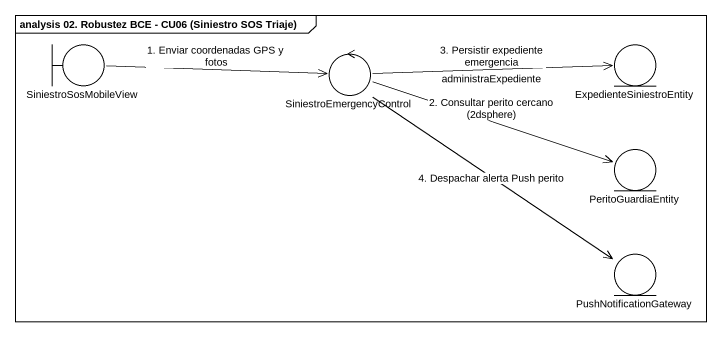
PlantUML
@startuml
mainframe analysis 02. Robustez BCE - CU06 (Siniestro SOS Triaje)
boundary SiniestroSosMobileView
control SiniestroEmergencyControl
entity ExpedienteSiniestroEntity
entity PeritoGuardiaEntity
entity PushNotificationGateway
SiniestroSosMobileView -right-> SiniestroEmergencyControl : 1. Enviar coordenadas GPS y fotos
SiniestroEmergencyControl -right-> ExpedienteSiniestroEntity : 3. Persistir expediente emergencia
SiniestroEmergencyControl -right-> ExpedienteSiniestroEntity : administraExpediente
SiniestroEmergencyControl -right-> PeritoGuardiaEntity : 2. Consultar perito cercano (2dsphere)
SiniestroEmergencyControl --> PushNotificationGateway : 4. Despachar alerta Push perito
@enduml
